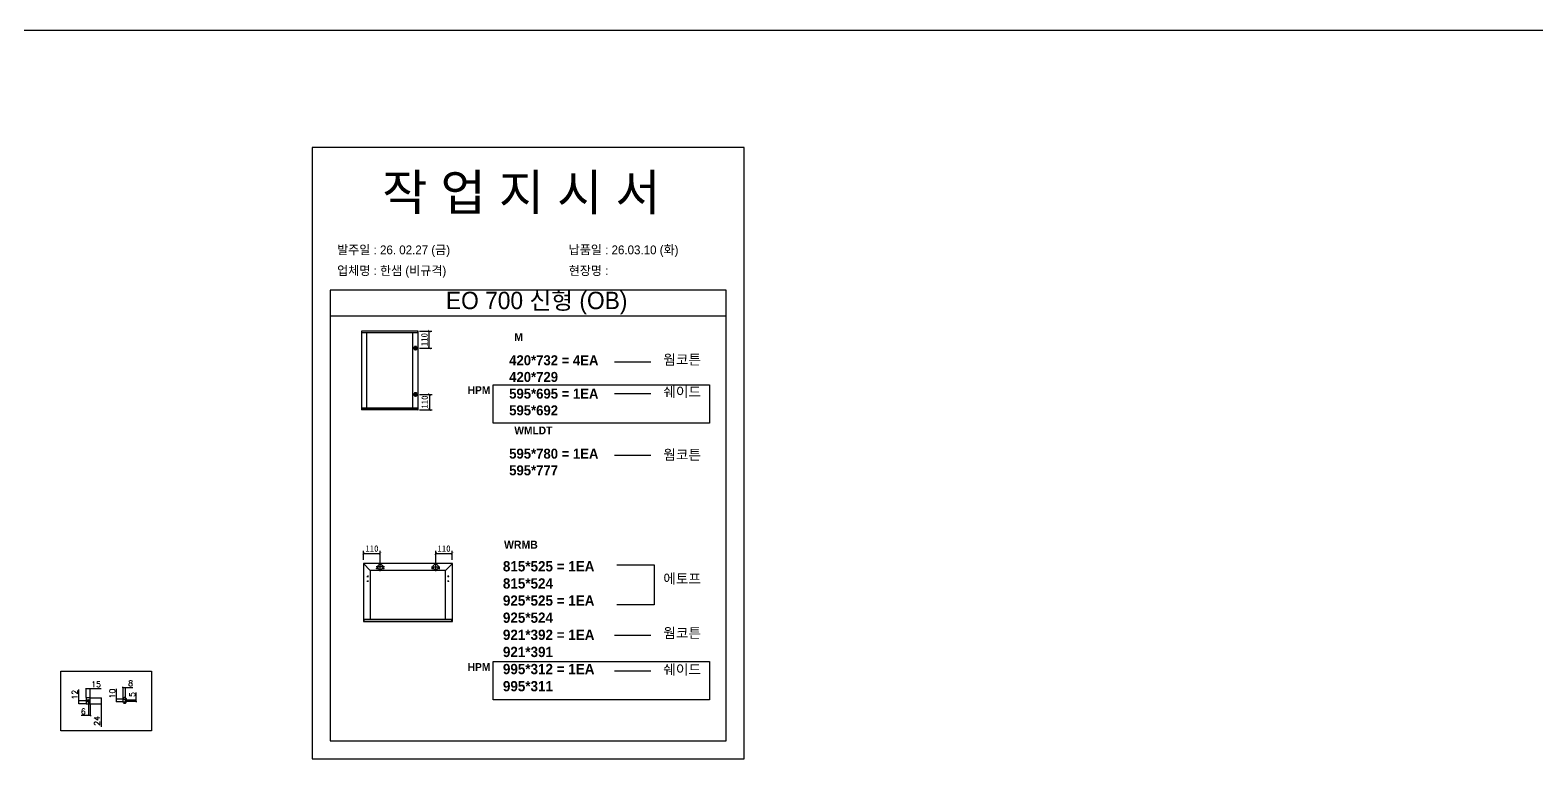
# Model space of a CAD drawing. Header units: millimetres. Extents: x -44117 to 256353, y -2095463 to 65325.
# Drawn here: x 118957 to 124813, y -743533 to -740701 of the extents above; entities that cross this region are included whole.
import ezdxf

# ---------------------------------------------------------------- set-up
doc = ezdxf.new("R2010")
doc.units = ezdxf.units.MM
doc.header["$LTSCALE"] = 10
doc.layers.add('Layer1', color=7, linetype='Continuous', lineweight=70)
doc.styles.add('MtX_Gulim', font='')
doc.styles.add('굴림', font='txt.shx')
doc.styles.get('MtX_Gulim').set_extended_font_data('Gulim', bold=True)
doc.dimstyles.new('ISO-25', dxfattribs={"dimtxt": 2.5, "dimasz": 2.5, "dimexe": 1, "dimexo": 1, "dimtad": 1, "dimtxsty": 'Standard', "dimblk": 'ARCHTICK', "dimcen": 2.5, "dimadec": 0, "dimazin": 0, "dimtfac": 1, "dimtmove": 0, "dimatfit": 3, "dimfxl": 0, "dimarcsym": 0})

# ---------------------------------------------------------------- blocks, each defined once
blk = doc.blocks.new('_DotSmall')
at = {"color": 0, "linetype": 'ByBlock', "const_width": 0.5}
blk.add_lwpolyline([(-0.0625, 0, 1), (0.0625, 0, 1)], format="xyb", close=True, dxfattribs=at)
blk = doc.blocks.new('*D4986')
at = {"color": 52, "lineweight": -2}
for p, q in [((119190.7, -743295.2), (119233.8, -743295.2)), ((119190.7, -743319.2), (119233.8, -743319.2)), ((119232.8, -743295.2), (119232.8, -743319.2)), ((119232.8, -743319.2), (119232.8, -743408.9))]:
    blk.add_line(p, q, dxfattribs=at)
at = {"layer": 'Defpoints', "color": 0}
for p in [(119189.7, -743295.2), (119189.7, -743319.2), (119232.8, -743319.2)]:
    blk.add_point(p, dxfattribs=at)
at = {"color": 52, "lineweight": -2, "xscale": 4, "yscale": 4, "zscale": 4}
for p, rotation in [((119232.8, -743295.2), 90), ((119232.8, -743319.2), 270)]:
    blk.add_blockref('_DotSmall', p, dxfattribs=dict(at, rotation=rotation))
at = {"color": 4, "insert": (119216.8, -743385.5), "char_height": 22, "attachment_point": 5, "rotation": 90, "style": '굴림'}
blk.add_mtext('24', dxfattribs=at)
blk = doc.blocks.new('*D4987')
at = {"color": 52, "lineweight": -2}
for p, q in [((119174.7, -743294.2), (119174.7, -743258.3)), ((119174.7, -743259.3), (119189.7, -743259.3)), ((119189.7, -743294.2), (119189.7, -743258.3)), ((119189.7, -743259.3), (119233, -743259.3))]:
    blk.add_line(p, q, dxfattribs=at)
at = {"layer": 'Defpoints', "color": 0}
for p in [(119189.7, -743259.3), (119174.7, -743295.2), (119189.7, -743295.2)]:
    blk.add_point(p, dxfattribs=at)
at = {"color": 52, "lineweight": -2, "xscale": 4, "yscale": 4, "zscale": 4, "rotation": 180}
blk.add_blockref('_DotSmall', (119174.7, -743259.3), dxfattribs=at)
at = {"color": 52, "lineweight": -2, "xscale": 4, "yscale": 4, "zscale": 4}
blk.add_blockref('_DotSmall', (119189.7, -743259.3), dxfattribs=at)
at = {"color": 4, "insert": (119213.4, -743243.3), "char_height": 22, "attachment_point": 5, "style": '굴림'}
blk.add_mtext('15', dxfattribs=at)
blk = doc.blocks.new('*D4988')
at = {"color": 52, "lineweight": -2}
for p, q in [((119183.7, -743308.2), (119183.7, -743365.8)), ((119189.7, -743320.2), (119189.7, -743365.8)), ((119183.7, -743364.8), (119155, -743364.8)), ((119189.7, -743364.8), (119183.7, -743364.8)), ((119189.7, -743364.8), (119193.7, -743364.8))]:
    blk.add_line(p, q, dxfattribs=at)
at = {"layer": 'Defpoints', "color": 0}
for p in [(119183.7, -743307.2), (119189.7, -743319.2), (119183.7, -743364.8)]:
    blk.add_point(p, dxfattribs=at)
at = {"color": 52, "lineweight": -2, "xscale": 4, "yscale": 4, "zscale": 4}
blk.add_blockref('_DotSmall', (119183.7, -743364.8), dxfattribs=at)
at = {"color": 52, "lineweight": -2, "xscale": 4, "yscale": 4, "zscale": 4, "rotation": 180}
blk.add_blockref('_DotSmall', (119189.7, -743364.8), dxfattribs=at)
at = {"color": 4, "insert": (119163.4, -743348.8), "char_height": 22, "attachment_point": 5, "style": '굴림'}
blk.add_mtext('6', dxfattribs=at)
blk = doc.blocks.new('*D4989')
at = {"color": 52, "lineweight": -2}
for p, q in [((119146.6, -743307.2), (119146.6, -743263.9)), ((119173.7, -743307.2), (119145.6, -743307.2)), ((119173.7, -743319.2), (119145.6, -743319.2)), ((119146.6, -743319.2), (119146.6, -743307.2))]:
    blk.add_line(p, q, dxfattribs=at)
at = {"layer": 'Defpoints', "color": 0}
for p in [(119146.6, -743307.2), (119174.7, -743307.2), (119174.7, -743319.2)]:
    blk.add_point(p, dxfattribs=at)
at = {"color": 52, "lineweight": -2, "xscale": 4, "yscale": 4, "zscale": 4}
for p, rotation in [((119146.6, -743307.2), 90), ((119146.6, -743319.2), 270)]:
    blk.add_blockref('_DotSmall', p, dxfattribs=dict(at, rotation=rotation))
at = {"color": 4, "insert": (119130.6, -743283.5), "char_height": 22, "attachment_point": 5, "rotation": 90, "style": '굴림'}
blk.add_mtext('12', dxfattribs=at)
blk = doc.blocks.new('*D4990')
at = {"color": 52, "lineweight": -2}
for p, q in [((119292.4, -743300.7), (119292.4, -743261)), ((119318.1, -743300.7), (119291.4, -743300.7)), ((119318.1, -743310.7), (119291.4, -743310.7)), ((119292.4, -743310.7), (119292.4, -743300.7))]:
    blk.add_line(p, q, dxfattribs=at)
at = {"layer": 'Defpoints', "color": 0}
for p in [(119292.4, -743300.7), (119319.1, -743300.7), (119319.1, -743310.7)]:
    blk.add_point(p, dxfattribs=at)
at = {"color": 52, "lineweight": -2, "xscale": 4, "yscale": 4, "zscale": 4}
for p, rotation in [((119292.4, -743300.7), 90), ((119292.4, -743310.7), 270)]:
    blk.add_blockref('_DotSmall', p, dxfattribs=dict(at, rotation=rotation))
at = {"color": 4, "insert": (119276.4, -743278.9), "char_height": 22, "attachment_point": 5, "rotation": 90, "style": '굴림'}
blk.add_mtext('10', dxfattribs=at)
blk = doc.blocks.new('*D4991')
at = {"color": 52, "lineweight": -2}
for p, q in [((119369.7, -743303.2), (119369.7, -743274.5)), ((119332.3, -743303.2), (119370.7, -743303.2)), ((119332.3, -743308.2), (119370.7, -743308.2)), ((119369.7, -743308.2), (119369.7, -743303.2)), ((119369.7, -743308.2), (119369.7, -743312.2))]:
    blk.add_line(p, q, dxfattribs=at)
at = {"layer": 'Defpoints', "color": 0}
for p in [(119331.3, -743303.2), (119331.3, -743308.2), (119369.7, -743303.2)]:
    blk.add_point(p, dxfattribs=at)
at = {"color": 52, "lineweight": -2, "xscale": 4, "yscale": 4, "zscale": 4}
for p, rotation in [((119369.7, -743303.2), 270), ((119369.7, -743308.2), 90)]:
    blk.add_blockref('_DotSmall', p, dxfattribs=dict(at, rotation=rotation))
at = {"color": 4, "insert": (119353.7, -743282.9), "char_height": 22, "attachment_point": 5, "rotation": 90, "style": '굴림'}
blk.add_mtext('5', dxfattribs=at)
blk = doc.blocks.new('*D4992')
at = {"color": 52, "lineweight": -2}
for p, q in [((119319.1, -743255.3), (119315.1, -743255.3)), ((119319.1, -743299.7), (119319.1, -743254.3)), ((119319.1, -743255.3), (119327.1, -743255.3)), ((119327.1, -743299.7), (119327.1, -743254.3)), ((119327.1, -743255.3), (119355.8, -743255.3))]:
    blk.add_line(p, q, dxfattribs=at)
at = {"layer": 'Defpoints', "color": 0}
for p in [(119327.1, -743255.3), (119319.1, -743300.7), (119327.1, -743300.7)]:
    blk.add_point(p, dxfattribs=at)
at = {"color": 52, "lineweight": -2, "xscale": 4, "yscale": 4, "zscale": 4}
blk.add_blockref('_DotSmall', (119319.1, -743255.3), dxfattribs=at)
at = {"color": 52, "lineweight": -2, "xscale": 4, "yscale": 4, "zscale": 4, "rotation": 180}
blk.add_blockref('_DotSmall', (119327.1, -743255.3), dxfattribs=at)
at = {"color": 4, "insert": (119347.5, -743239.3), "char_height": 22, "attachment_point": 5, "style": '굴림'}
blk.add_mtext('8', dxfattribs=at)
blk = doc.blocks.new('_ArchTick')
at = {"color": 0, "linetype": 'ByBlock', "const_width": 0.15}
blk.add_lwpolyline([(-0.5, -0.5), (0.5, 0.5)], dxfattribs=at)
blk = doc.blocks.new('*D4993')
at = {"color": 0, "lineweight": -2}
for p, q in [((120253.1, -742759.2), (120253.1, -742724.6)), ((120253.1, -742734.6), (120317.6, -742734.6)), ((120317.6, -742772), (120317.6, -742724.6))]:
    blk.add_line(p, q, dxfattribs=at)
at = {"layer": 'Defpoints', "color": 0}
for p in [(120317.6, -742734.6), (120253.1, -742774.2), (120317.6, -742787)]:
    blk.add_point(p, dxfattribs=at)
at = {"color": 0, "lineweight": -2, "xscale": 10, "yscale": 10, "zscale": 10, "rotation": 180}
blk.add_blockref('_ArchTick', (120253.1, -742734.6), dxfattribs=at)
at = {"color": 0, "lineweight": -2, "xscale": 10, "yscale": 10, "zscale": 10}
blk.add_blockref('_ArchTick', (120317.6, -742734.6), dxfattribs=at)
at = {"color": 0, "insert": (120285.3, -742715.9), "char_height": 25, "attachment_point": 5}
blk.add_mtext('110', dxfattribs=at)
blk = doc.blocks.new('*D4994')
at = {"color": 0, "lineweight": -2}
for p, q in [((120533.2, -742772), (120533.2, -742724.6)), ((120533.2, -742734.6), (120597.7, -742734.6)), ((120597.7, -742759.2), (120597.7, -742724.6))]:
    blk.add_line(p, q, dxfattribs=at)
at = {"layer": 'Defpoints', "color": 0}
for p in [(120597.7, -742734.6), (120533.2, -742787), (120597.7, -742774.2)]:
    blk.add_point(p, dxfattribs=at)
at = {"color": 0, "lineweight": -2, "xscale": 10, "yscale": 10, "zscale": 10, "rotation": 180}
blk.add_blockref('_ArchTick', (120533.2, -742734.6), dxfattribs=at)
at = {"color": 0, "lineweight": -2, "xscale": 10, "yscale": 10, "zscale": 10}
blk.add_blockref('_ArchTick', (120597.7, -742734.6), dxfattribs=at)
at = {"color": 0, "insert": (120565.4, -742715.9), "char_height": 25, "attachment_point": 5}
blk.add_mtext('110', dxfattribs=at)
blk = doc.blocks.new('*D4995')
at = {"color": 0, "lineweight": -2}
for p, q in [((120470, -741870.8), (120518.2, -741870.8)), ((120508.2, -741936.5), (120508.2, -741870.8)), ((120470, -741936.5), (120518.2, -741936.5))]:
    blk.add_line(p, q, dxfattribs=at)
at = {"layer": 'Defpoints', "color": 0}
for p in [(120455, -741870.8), (120508.2, -741870.8), (120455, -741936.5)]:
    blk.add_point(p, dxfattribs=at)
at = {"color": 0, "lineweight": -2, "xscale": 10, "yscale": 10, "zscale": 10}
for p, rotation in [((120508.2, -741870.8), 90), ((120508.2, -741936.5), 270)]:
    blk.add_blockref('_ArchTick', p, dxfattribs=dict(at, rotation=rotation))
at = {"color": 0, "insert": (120489.4, -741903.6), "char_height": 25, "attachment_point": 5, "rotation": 90}
blk.add_mtext('110', dxfattribs=at)
blk = doc.blocks.new('*D4996')
at = {"color": 0, "lineweight": -2}
for p, q in [((120470, -742116.6), (120519, -742116.6)), ((120509, -742116.6), (120509, -742176.2)), ((120470, -742176.2), (120519, -742176.2))]:
    blk.add_line(p, q, dxfattribs=at)
at = {"layer": 'Defpoints', "color": 0}
for p in [(120455, -742116.6), (120455, -742176.2), (120509, -742176.2)]:
    blk.add_point(p, dxfattribs=at)
at = {"color": 0, "lineweight": -2, "xscale": 10, "yscale": 10, "zscale": 10}
for p, rotation in [((120509, -742116.6), 90), ((120509, -742176.2), 270)]:
    blk.add_blockref('_ArchTick', p, dxfattribs=dict(at, rotation=rotation))
at = {"color": 0, "insert": (120490.3, -742146.4), "char_height": 25, "attachment_point": 5, "rotation": 90}
blk.add_mtext('110', dxfattribs=at)

msp = doc.modelspace()

# ---------------------------------------------------------------- linework, layer by layer
at = {"color": 1}
msp.add_line((104015.69829, -740701.01762), (196284.84516, -740701.01762), dxfattribs=at)
msp.add_line((104015.69829, -740701.01762), (196284.84516, -740701.01762), dxfattribs=at)
for p, q in [((121662.58093, -741712.13294), (120122.58093, -741712.13294)), ((121662.58093, -741812.13294), (120122.58093, -741812.13294)), ((120244.55508, -741871.0094), (120244.55508, -742176.02773)), ((120464.47348, -741871.40439), (120244.55508, -741871.40439)), ((120464.47348, -741877.3731), (120244.55508, -741877.3731)), ((120464.25404, -741870.78997), (120244.77452, -741870.78997)), ((120264.08504, -741876.93422), (120264.08504, -742169.66405)), ((120444.72409, -742169.66405), (120444.72409, -741877.3731)), ((120463.37629, -741877.3731), (120463.37629, -741870.78997)), ((120464.47348, -742176.02773), (120464.47348, -741871.0094)), ((121227.805, -741990.40672), (121369.68335, -741990.40672)), ((121227.805, -742112.48809), (121369.68335, -742112.48809)), ((120464.47348, -742169.66405), (120244.55508, -742169.66405)), ((120245.65227, -742176.24718), (120245.65227, -742169.66405)), ((120463.37629, -742169.66405), (120463.37629, -742176.24718)), ((120464.47348, -742175.63275), (120244.55508, -742175.63275)), ((120464.25404, -742176.24718), (120244.77452, -742176.24718)), ((121227.805, -742353.35132), (121369.68335, -742353.35132)), ((120252.78617, -742774.22587), (120252.78617, -742998.5662)), ((120279.12692, -742800.56662), (120252.87286, -742774.01659)), ((120597.67201, -742773.92991), (120253.08213, -742773.92991)), ((120279.12692, -742800.56662), (120279.12692, -742990.57518)), ((120571.62722, -742800.56662), (120279.12692, -742800.56662)), ((120333.7456, -742786.9523), (120301.45877, -742786.9523)), ((120306.65153, -742792.87157), (120301.91612, -742792.87157)), ((120304.28382, -742790.50386), (120304.28382, -742795.23928)), ((120317.60218, -742803.09572), (120317.60218, -742770.80889)), ((120333.28825, -742792.87157), (120328.55283, -742792.87157)), ((120330.92054, -742790.50386), (120330.92054, -742795.23928)), ((120517.00855, -742786.9523), (120549.29538, -742786.9523)), ((120522.20132, -742792.87157), (120517.46591, -742792.87157)), ((120519.83361, -742790.50386), (120519.83361, -742795.23928)), ((120533.15197, -742803.09572), (120533.15197, -742770.80889)), ((120548.83804, -742792.87157), (120544.10262, -742792.87157)), ((120546.47033, -742790.50386), (120546.47033, -742795.23928)), ((120571.62722, -742800.56662), (120597.88128, -742774.01659)), ((120571.62722, -742989.98326), (120571.62722, -742800.56662)), ((120597.96797, -742998.5662), (120597.96797, -742774.22587)), ((120266.10453, -742823.65178), (120272.0238, -742823.65178)), ((120266.10453, -742842.59344), (120272.0238, -742842.59344)), ((120269.06417, -742820.69214), (120269.06417, -742826.61141)), ((120269.06417, -742839.6338), (120269.06417, -742845.55307)), ((120584.64962, -742823.65178), (120578.73035, -742823.65178)), ((120584.64962, -742842.59344), (120578.73035, -742842.59344)), ((120581.68998, -742820.69214), (120581.68998, -742826.61141)), ((120581.68998, -742839.6338), (120581.68998, -742845.55307)), ((120252.78617, -742989.98326), (120597.96797, -742989.98326)), ((120254.26599, -742989.98326), (120254.26599, -742998.86216)), ((120596.48815, -742998.86216), (120596.48815, -742989.98326)), ((120252.78617, -742998.03346), (120597.67201, -742998.03346)), ((120253.08213, -742998.86216), (120597.67201, -742998.86216)), ((121227.805, -743052.84455), (121369.68335, -743052.84455)), ((121227.805, -743191.4234), (121369.68335, -743191.4234)), ((119329.62675, -743300.69049), (119331.32675, -743300.69049)), ((119329.62675, -743310.69049), (119331.32675, -743310.69049)), ((119331.32675, -743310.69049), (119331.32675, -743300.69049))]:
    msp.add_line(p, q)
at = {"color": 7}
for p, q in [((119319.12675, -743300.69049), (119327.12675, -743300.69049)), ((119319.12675, -743310.69049), (119327.12675, -743310.69049)), ((119327.12675, -743310.69049), (119327.12675, -743300.69049)), ((119327.12675, -743303.19049), (119331.32675, -743303.19049)), ((119327.12675, -743308.19049), (119331.32675, -743308.19049))]:
    msp.add_line(p, q, dxfattribs=at)
for points in [[(120052.58093, -743532.96322), (121732.58093, -743532.96322), (121732.58093, -741156.96322), (120052.58093, -741156.96322)], [(120755.97702, -742079.49312), (121597.3486, -742079.49312), (121597.3486, -742227.97046), (120755.97702, -742227.97046)], [(120755.97702, -743155.12894), (121597.3486, -743155.12894), (121597.3486, -743303.60628), (120755.97702, -743303.60628)]]:
    msp.add_lwpolyline(points, close=True)
for points in [[(120122.58093, -741712.13294), (120122.58093, -743462.96322), (121662.58093, -743462.96322), (121662.58093, -741712.13294)], [(121237.70349, -742778.98635), (121382.88133, -742778.98635), (121382.88133, -742934.06268), (121237.70349, -742934.06268)]]:
    msp.add_lwpolyline(points)
for points in [[(119076.73717, -743192.61476), (119429.26981, -743192.61476), (119429.26981, -743423.42304), (119076.73717, -743423.42304)], [(119174.69178, -743319.19642), (119189.69178, -743319.19642), (119189.69178, -743295.19642), (119174.69178, -743295.19642)]]:
    msp.add_lwpolyline(points, close=True, dxfattribs=at)
msp.add_lwpolyline([(119329.62675, -743310.69049), (119329.62675, -743312.69049, -0.4142135624), (119324.62675, -743317.69049), (119324.12675, -743317.69049, -0.4142135624), (119319.12675, -743312.69049), (119319.12675, -743298.69049, -0.4142135624), (119324.12675, -743293.69049), (119324.62675, -743293.69049, -0.4142135624), (119329.62675, -743298.69049), (119329.62675, -743300.69049)], format="xyb")
for centre, radius in [((120304.28382, -742792.87157), 0.94708), ((120317.60218, -742786.9523), 10.35872), ((120330.92054, -742792.87157), 0.94708), ((120519.83361, -742792.87157), 0.94708), ((120533.15197, -742786.9523), 10.35872), ((120546.47033, -742792.87157), 0.94708), ((120269.06417, -742823.65177), 0.88789), ((120269.06417, -742842.59344), 0.88789), ((120581.68998, -742823.65177), 0.88789), ((120581.68998, -742842.59344), 0.88789)]:
    msp.add_circle(centre, radius)
for radius in [5, 2.5]:
    msp.add_circle((119183.69178, -743307.19642), radius, dxfattribs=at)
for centre, radius, start, end in [((120464.25404, -741871.0094), 0.21944, 0, 90), ((120244.77452, -742176.02774), 0.21944, 180, 270), ((120464.25404, -742176.02774), 0.21944, 270, 0), ((120253.08213, -742774.22587), 0.29596, 90, 180), ((120597.67201, -742774.22587), 0.29596, 0, 90), ((120253.08213, -742998.5662), 0.29596, 180, 270), ((120597.67201, -742998.5662), 0.29596, 270, 0)]:
    msp.add_arc(centre, radius, start, end)
at = {"layer": 'Layer1'}
for p, q in [((120454.98268, -741928.38013), (120454.98268, -741944.55538)), ((120454.98268, -742124.66313), (120454.98268, -742108.48789))]:
    msp.add_line(p, q, dxfattribs=at)
for points in [[(120463.0703, -741936.46776), (120446.89505, -741936.46776)], [(120463.0703, -742116.57551), (120446.89505, -742116.57551)]]:
    msp.add_lwpolyline(points, close=True, dxfattribs=at)
for centre in [(120454.98268, -741936.46776), (120454.98268, -742116.57551)]:
    msp.add_circle(centre, 5.39175, dxfattribs=at)

# ---------------------------------------------------------------- texts
at = {"linetype": 'Continuous', "style": 'MtX_Gulim'}
for s, height, p in [('M', 30.31593, (120838.92946, -741908.95545)), ('HPM', 30.315933, (120657.40457, -742115.06577)), ('WMLDT', 30.315933, (120838.92946, -742271.90005)), ('WRMB', 31.09714, (120798.82227, -742716.08229)), ('HPM', 30.315933, (120657.40457, -743191.14702))]:
    msp.add_text(s, height=height, dxfattribs=at).set_placement(p)
at = {"attachment_point": 1}
for s, width, gutter_width, heights, insert, char_height in [('{\\fGulim|b0|i0|c129|p50;작 업 지 시 서}', 3307.3198183, 12.5, [-155.84554], (120325.38754, -741261.12573), 140), ('\\pt11;{\\fGulim|b0|i0|c129|p50;발주일 : 26. 02.27 (금)}', 3307.3198183, 12.5, [34.50412], (120150.17818, -741537.84615), 34.3), ('{\\fGulim|b0|i0|c129|p50;납품일 : 26.03.10 (화)}', 3307.3198183, 12.5, [35.09023], (121050.15616, -741537.84615), 34.3), ('{\\fGulim|b0|i0|c129|p50;업체명 : 한샘 (비규격)}', 3307.3198183, 12.5, [36.11279], (120150.17818, -741618.50233), 34.3), ('{\\fGulim|b0|i0|c129|p50;현장명 : }', 3307.3198183, 12.5, [38.2735], (121050.15616, -741618.50233), 34.3), ('{\\fGulim|b0|i0|c129|p50;EO 700 신형 (OB)}', 1597.0710432, 6.03612, [-85.06834], (120572.93694, -741717.66165), 67.6045736), ('{\\f굴림|b1|i0|c129|p50;420*732 = 4EA\\P\\C1;420*729\\P\\C256;595*695 = 1EA\\P\\C1;595*692}', 11769.5052121, 151.36626, [-234.82365], (120818.83913, -741964.44809), 38.9227538), ('{\\f굴림|b1|i0|c129|p50;웜코튼}', 11769.5052121, 151.36626, [-42.01186], (121417.7226, -741962.04342), 38.9227538), ('{\\f굴림|b1|i0|c129|p50;쉐이드}', 11769.5052121, 151.36626, [-43.2475], (121417.7226, -742087.42428), 38.9227538), ('{\\f굴림|b1|i0|c129|p50;595*780 = 1EA\\P\\C1;595*777}', 11769.5052121, 151.36626, [-104.92668], (120818.83913, -742327.3927), 38.9227538), ('{\\f굴림|b1|i0|c129|p50;웜코튼}', 11769.5052121, 151.36626, [-42.01186], (121417.7226, -742331.58701), 38.9227538), ('{\\f굴림|b1|i0|c129|p50;815*525 = 1EA\\P\\C1;815*524\\P\\C256;925*525 = 1EA\\P\\C1;925*524\\P\\C256;921*392 = 1EA\\P\\C1;921*391\\P\\C256;995*312 = 1EA\\P\\C1;995*311}', 12072.7918459, 155.2668, [-507.57456], (120794.38146, -742764.64984), 39.9257485), ('{\\f굴림|b1|i0|c129|p50;에토프}', 11769.5052121, 151.36626, [-43.29899], (121417.7226, -742813.31348), 38.9227538), ('{\\f굴림|b1|i0|c129|p50;웜코튼}', 11769.5052121, 151.36626, [-42.01186], (121417.7226, -743024.48125), 38.9227538), ('{\\f굴림|b1|i0|c129|p50;쉐이드}', 11769.5052121, 151.36626, [-43.2475], (121417.7226, -743166.35959), 38.9227538)]:
    msp.add_mtext_dynamic_manual_height_columns(s, width=width, gutter_width=gutter_width, heights=heights, dxfattribs=dict(at, insert=insert, char_height=char_height))

# ---------------------------------------------------------------- dimensions: what is measured, and where the dimension line sits
for base, p1, p2, picture, middle in [((120508.16779, -741870.78997), (120454.98268, -741936.46776), (120454.98268, -741870.78997), '*D4995', (120489.41779, -741903.62886)), ((120509.01845, -742176.24718), (120454.98268, -742116.57551), (120454.98268, -742176.24718), '*D4996', (120490.26845, -742146.41134))]:
    dim = msp.add_linear_dim(base=base, p1=p1, p2=p2, angle=90, text='110', dimstyle='ISO-25', override={"dimscale": 10, "dimasz": 1, "dimexo": 1.5, "dimtxsty": 'Standard'})
    dim.commit()
    dim.dimension.update_dxf_attribs({"geometry": picture, "text_midpoint": middle})
for base, p1, p2, picture, middle in [((120317.60219, -742734.64547), (120253.08213, -742774.22587), (120317.60219, -742786.9523), '*D4993', (120285.34216, -742715.89547)), ((120597.67201, -742734.64547), (120533.15196, -742786.9523), (120597.67201, -742774.22587), '*D4994', (120565.41198, -742715.89547))]:
    dim = msp.add_linear_dim(base=base, p1=p1, p2=p2, text='110', dimstyle='ISO-25', override={"dimscale": 10, "dimasz": 1, "dimexo": 1.5, "dimtxsty": 'Standard'})
    dim.commit()
    dim.dimension.update_dxf_attribs({"geometry": picture, "text_midpoint": middle})
at = {"color": 7}
for base, p1, p2, picture, middle in [((119327.12675, -743255.25364), (119319.12675, -743300.69049), (119327.12675, -743300.69049), '*D4992', (119347.46009, -743239.25364)), ((119189.69178, -743259.34428), (119174.69178, -743295.19642), (119189.69178, -743295.19642), '*D4987', (119213.35845, -743243.34428)), ((119183.69178, -743364.75689), (119189.69178, -743319.19642), (119183.69178, -743307.19642), '*D4988', (119163.35845, -743348.75689))]:
    dim = msp.add_linear_dim(base=base, p1=p1, p2=p2, dimstyle='ISO-25', override={"dimtxt": 22, "dimasz": 4, "dimgap": 5, "dimdec": 4, "dimtxsty": '굴림', "dimblk": 'DotSmall', "dimclrd": 52, "dimclre": 52, "dimclrt": 4, "dimadec": 8, "dimazin": 2, "dimtdec": 4, "dimtix": 0}, dxfattribs=at)
    dim.commit()
    dim.dimension.update_dxf_attribs({"geometry": picture, "text_midpoint": middle})
for base, p1, p2, picture, middle in [((119146.60025, -743307.19642), (119174.69178, -743319.19642), (119174.69178, -743307.19642), '*D4989', (119130.60025, -743283.52975)), ((119292.44597, -743300.69049), (119319.12675, -743310.69049), (119319.12675, -743300.69049), '*D4990', (119276.44597, -743278.85716)), ((119369.72561, -743303.19049), (119331.32675, -743308.19049), (119331.32675, -743303.19049), '*D4991', (119353.72561, -743282.85716))]:
    dim = msp.add_linear_dim(base=base, p1=p1, p2=p2, angle=90, dimstyle='ISO-25', override={"dimtxt": 22, "dimasz": 4, "dimgap": 5, "dimdec": 4, "dimtxsty": '굴림', "dimblk": 'DotSmall', "dimclrd": 52, "dimclre": 52, "dimclrt": 4, "dimadec": 8, "dimazin": 2, "dimtdec": 4, "dimtix": 0}, dxfattribs=at)
    dim.commit()
    dim.dimension.update_dxf_attribs({"geometry": picture, "text_midpoint": middle})
dim = msp.add_linear_dim(base=(119232.84655, -743319.19642), p1=(119189.69178, -743295.19642), p2=(119189.69178, -743319.19642), angle=90, dimstyle='ISO-25', override={"dimtxt": 22, "dimasz": 4, "dimgap": 5, "dimdec": 4, "dimtxsty": '굴림', "dimblk": 'DotSmall', "dimclrd": 52, "dimclre": 52, "dimclrt": 4, "dimadec": 8, "dimazin": 2, "dimtdec": 4, "dimtix": 0}, dxfattribs=at)
dim.commit()
dim.dimension.update_dxf_attribs({"geometry": '*D4986', "text_midpoint": (119232.84655, -743385.52474), "dimtype": 160})

doc.saveas('drawing.dxf')
